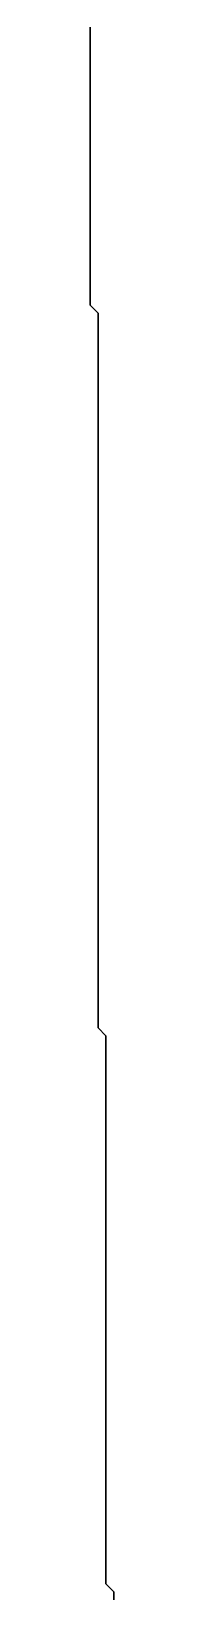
# Model space of a CAD drawing. Extents: x 69 to 217, y 14 to 408.
# Drawn here: x 153 to 153.38, y 309.31 to 333.94 of the extents above; entities that cross this region are included whole.
import ezdxf

# ---------------------------------------------------------------- set-up
doc = ezdxf.new("R2010")
doc.units = 0

msp = doc.modelspace()

# ---------------------------------------------------------------- linework, layer by layer
at = {"layer": 'contour_0'}
for p, q in [((153, 334), (153, 333.875)), ((153, 333.875), (153, 334)), ((153, 333.875), (153, 333.75)), ((153, 333.75), (153, 333.875)), ((153, 333.75), (153, 333.625)), ((153, 333.625), (153, 333.75)), ((153, 333.625), (153, 333.5)), ((153, 333.5), (153, 333.625)), ((153, 333.5), (153, 333.375)), ((153, 333.375), (153, 333.5)), ((153, 333.375), (153, 333.25)), ((153, 333.25), (153, 333.375)), ((153, 333.25), (153, 333.125)), ((153, 333.125), (153, 333.25)), ((153, 333.125), (153, 333)), ((153, 333), (153, 333.125)), ((153, 333), (153, 332.875)), ((153, 332.875), (153, 333)), ((153, 332.875), (153, 332.75)), ((153, 332.75), (153, 332.875)), ((153, 332.75), (153, 332.625)), ((153, 332.625), (153, 332.75)), ((153, 332.625), (153, 332.5)), ((153, 332.5), (153, 332.625)), ((153, 332.5), (153, 332.375)), ((153, 332.375), (153, 332.5)), ((153, 332.375), (153, 332.25)), ((153, 332.25), (153, 332.375)), ((153, 332.25), (153, 332.125)), ((153, 332.125), (153, 332.25)), ((153, 332.125), (153, 332)), ((153, 332), (153, 332.125)), ((153, 332), (153, 331.875)), ((153, 331.875), (153, 332)), ((153, 331.875), (153, 331.75)), ((153, 331.75), (153, 331.875)), ((153, 331.75), (153, 331.625)), ((153, 331.625), (153, 331.75)), ((153, 331.625), (153, 331.5)), ((153, 331.5), (153, 331.625)), ((153, 331.5), (153, 331.375)), ((153, 331.375), (153, 331.5)), ((153, 331.375), (153, 331.25)), ((153, 331.25), (153, 331.375)), ((153, 331.25), (153, 331.125)), ((153, 331.125), (153, 331.25)), ((153, 331.125), (153, 331)), ((153, 331), (153, 331.125)), ((153, 331), (153, 330.875)), ((153, 330.875), (153, 331)), ((153, 330.875), (153, 330.75)), ((153, 330.75), (153, 330.875)), ((153, 330.75), (153, 330.625)), ((153, 330.625), (153, 330.75)), ((153, 330.625), (153, 330.5)), ((153, 330.5), (153, 330.625)), ((153, 330.5), (153, 330.375)), ((153, 330.375), (153, 330.5)), ((153, 330.375), (153, 330.25)), ((153, 330.25), (153, 330.375)), ((153, 330.25), (153, 330.125)), ((153, 330.125), (153, 330.25)), ((153, 330.125), (153, 330)), ((153, 330), (153, 330.125)), ((153, 330), (153, 329.875)), ((153, 329.875), (153, 330)), ((153, 329.875), (153, 329.75)), ((153, 329.75), (153, 329.875)), ((153, 329.75), (153, 329.625)), ((153, 329.625), (153, 329.75)), ((153, 329.625), (153.125, 329.5)), ((153.125, 329.5), (153, 329.625)), ((153.125, 329.5), (153.125, 329.375)), ((153.125, 329.375), (153.125, 329.5)), ((153.125, 329.375), (153.125, 329.25)), ((153.125, 329.25), (153.125, 329.375)), ((153.125, 329.25), (153.125, 329.125)), ((153.125, 329.125), (153.125, 329.25)), ((153.125, 329.125), (153.125, 329)), ((153.125, 329), (153.125, 329.125)), ((153.125, 329), (153.125, 328.875)), ((153.125, 328.875), (153.125, 329)), ((153.125, 328.875), (153.125, 328.75)), ((153.125, 328.75), (153.125, 328.875)), ((153.125, 328.75), (153.125, 328.625)), ((153.125, 328.625), (153.125, 328.75)), ((153.125, 328.625), (153.125, 328.5)), ((153.125, 328.5), (153.125, 328.625)), ((153.125, 328.5), (153.125, 328.375)), ((153.125, 328.375), (153.125, 328.5)), ((153.125, 328.375), (153.125, 328.25)), ((153.125, 328.25), (153.125, 328.375)), ((153.125, 328.25), (153.125, 328.125)), ((153.125, 328.125), (153.125, 328.25)), ((153.125, 328.125), (153.125, 328)), ((153.125, 328), (153.125, 328.125)), ((153.125, 328), (153.125, 327.875)), ((153.125, 327.875), (153.125, 328)), ((153.125, 327.875), (153.125, 327.75)), ((153.125, 327.75), (153.125, 327.875)), ((153.125, 327.75), (153.125, 327.625)), ((153.125, 327.625), (153.125, 327.75)), ((153.125, 327.625), (153.125, 327.5)), ((153.125, 327.5), (153.125, 327.625)), ((153.125, 327.5), (153.125, 327.375)), ((153.125, 327.375), (153.125, 327.5)), ((153.125, 327.375), (153.125, 327.25)), ((153.125, 327.25), (153.125, 327.375)), ((153.125, 327.25), (153.125, 327.125)), ((153.125, 327.125), (153.125, 327.25)), ((153.125, 327.125), (153.125, 327)), ((153.125, 327), (153.125, 327.125)), ((153.125, 327), (153.125, 326.875)), ((153.125, 326.875), (153.125, 327)), ((153.125, 326.875), (153.125, 326.75)), ((153.125, 326.75), (153.125, 326.875)), ((153.125, 326.75), (153.125, 326.625)), ((153.125, 326.625), (153.125, 326.75)), ((153.125, 326.625), (153.125, 326.5)), ((153.125, 326.5), (153.125, 326.625)), ((153.125, 326.5), (153.125, 326.375)), ((153.125, 326.375), (153.125, 326.5)), ((153.125, 326.375), (153.125, 326.25)), ((153.125, 326.25), (153.125, 326.375)), ((153.125, 326.25), (153.125, 326.125)), ((153.125, 326.125), (153.125, 326.25)), ((153.125, 326.125), (153.125, 326)), ((153.125, 326), (153.125, 326.125)), ((153.125, 326), (153.125, 325.875)), ((153.125, 325.875), (153.125, 326)), ((153.125, 325.875), (153.125, 325.75)), ((153.125, 325.75), (153.125, 325.875)), ((153.125, 325.75), (153.125, 325.625)), ((153.125, 325.625), (153.125, 325.75)), ((153.125, 325.625), (153.125, 325.5)), ((153.125, 325.5), (153.125, 325.625)), ((153.125, 325.5), (153.125, 325.375)), ((153.125, 325.375), (153.125, 325.5)), ((153.125, 325.375), (153.125, 325.25)), ((153.125, 325.25), (153.125, 325.375)), ((153.125, 325.25), (153.125, 325.125)), ((153.125, 325.125), (153.125, 325.25)), ((153.125, 325.125), (153.125, 325)), ((153.125, 325), (153.125, 325.125)), ((153.125, 325), (153.125, 324.875)), ((153.125, 324.875), (153.125, 325)), ((153.125, 324.875), (153.125, 324.75)), ((153.125, 324.75), (153.125, 324.875)), ((153.125, 324.75), (153.125, 324.625)), ((153.125, 324.625), (153.125, 324.75)), ((153.125, 324.625), (153.125, 324.5)), ((153.125, 324.5), (153.125, 324.625)), ((153.125, 324.5), (153.125, 324.375)), ((153.125, 324.375), (153.125, 324.5)), ((153.125, 324.375), (153.125, 324.25)), ((153.125, 324.25), (153.125, 324.375)), ((153.125, 324.25), (153.125, 324.125)), ((153.125, 324.125), (153.125, 324.25)), ((153.125, 324.125), (153.125, 324)), ((153.125, 324), (153.125, 324.125)), ((153.125, 324), (153.125, 323.875)), ((153.125, 323.875), (153.125, 324)), ((153.125, 323.875), (153.125, 323.75)), ((153.125, 323.75), (153.125, 323.875)), ((153.125, 323.75), (153.125, 323.625)), ((153.125, 323.625), (153.125, 323.75)), ((153.125, 323.625), (153.125, 323.5)), ((153.125, 323.5), (153.125, 323.625)), ((153.125, 323.5), (153.125, 323.375)), ((153.125, 323.375), (153.125, 323.5)), ((153.125, 323.375), (153.125, 323.25)), ((153.125, 323.25), (153.125, 323.375)), ((153.125, 323.25), (153.125, 323.125)), ((153.125, 323.125), (153.125, 323.25)), ((153.125, 323.125), (153.125, 323)), ((153.125, 323), (153.125, 323.125)), ((153.125, 323), (153.125, 322.875)), ((153.125, 322.875), (153.125, 323)), ((153.125, 322.875), (153.125, 322.75)), ((153.125, 322.75), (153.125, 322.875)), ((153.125, 322.75), (153.125, 322.625)), ((153.125, 322.625), (153.125, 322.75)), ((153.125, 322.625), (153.125, 322.5)), ((153.125, 322.5), (153.125, 322.625)), ((153.125, 322.5), (153.125, 322.375)), ((153.125, 322.375), (153.125, 322.5)), ((153.125, 322.375), (153.125, 322.25)), ((153.125, 322.25), (153.125, 322.375)), ((153.125, 322.25), (153.125, 322.125)), ((153.125, 322.125), (153.125, 322.25)), ((153.125, 322.125), (153.125, 322)), ((153.125, 322), (153.125, 322.125)), ((153.125, 322), (153.125, 321.875)), ((153.125, 321.875), (153.125, 322)), ((153.125, 321.875), (153.125, 321.75)), ((153.125, 321.75), (153.125, 321.875)), ((153.125, 321.75), (153.125, 321.625)), ((153.125, 321.625), (153.125, 321.75)), ((153.125, 321.625), (153.125, 321.5)), ((153.125, 321.5), (153.125, 321.625)), ((153.125, 321.5), (153.125, 321.375)), ((153.125, 321.375), (153.125, 321.5)), ((153.125, 321.375), (153.125, 321.25)), ((153.125, 321.25), (153.125, 321.375)), ((153.125, 321.25), (153.125, 321.125)), ((153.125, 321.125), (153.125, 321.25)), ((153.125, 321.125), (153.125, 321)), ((153.125, 321), (153.125, 321.125)), ((153.125, 321), (153.125, 320.875)), ((153.125, 320.875), (153.125, 321)), ((153.125, 320.875), (153.125, 320.75)), ((153.125, 320.75), (153.125, 320.875)), ((153.125, 320.75), (153.125, 320.625)), ((153.125, 320.625), (153.125, 320.75)), ((153.125, 320.625), (153.125, 320.5)), ((153.125, 320.5), (153.125, 320.625)), ((153.125, 320.5), (153.125, 320.375)), ((153.125, 320.375), (153.125, 320.5)), ((153.125, 320.375), (153.125, 320.25)), ((153.125, 320.25), (153.125, 320.375)), ((153.125, 320.25), (153.125, 320.125)), ((153.125, 320.125), (153.125, 320.25)), ((153.125, 320.125), (153.125, 320)), ((153.125, 320), (153.125, 320.125)), ((153.125, 320), (153.125, 319.875)), ((153.125, 319.875), (153.125, 320)), ((153.125, 319.875), (153.125, 319.75)), ((153.125, 319.75), (153.125, 319.875)), ((153.125, 319.75), (153.125, 319.625)), ((153.125, 319.625), (153.125, 319.75)), ((153.125, 319.625), (153.125, 319.5)), ((153.125, 319.5), (153.125, 319.625)), ((153.125, 319.5), (153.125, 319.375)), ((153.125, 319.375), (153.125, 319.5)), ((153.125, 319.375), (153.125, 319.25)), ((153.125, 319.25), (153.125, 319.375)), ((153.125, 319.25), (153.125, 319.125)), ((153.125, 319.125), (153.125, 319.25)), ((153.125, 319.125), (153.125, 319)), ((153.125, 319), (153.125, 319.125)), ((153.125, 319), (153.125, 318.875)), ((153.125, 318.875), (153.125, 319)), ((153.125, 318.875), (153.125, 318.75)), ((153.125, 318.75), (153.125, 318.875)), ((153.125, 318.75), (153.125, 318.625)), ((153.125, 318.625), (153.125, 318.75)), ((153.125, 318.625), (153.125, 318.5)), ((153.125, 318.5), (153.125, 318.625)), ((153.125, 318.5), (153.125, 318.375)), ((153.125, 318.375), (153.125, 318.5)), ((153.125, 318.375), (153.125, 318.25)), ((153.125, 318.25), (153.125, 318.375)), ((153.125, 318.25), (153.25, 318.125)), ((153.25, 318.125), (153.125, 318.25)), ((153.25, 318.125), (153.25, 318)), ((153.25, 318), (153.25, 318.125)), ((153.25, 318), (153.25, 317.875)), ((153.25, 317.875), (153.25, 318)), ((153.25, 317.875), (153.25, 317.75)), ((153.25, 317.75), (153.25, 317.875)), ((153.25, 317.75), (153.25, 317.625)), ((153.25, 317.625), (153.25, 317.75)), ((153.25, 317.625), (153.25, 317.5)), ((153.25, 317.5), (153.25, 317.625)), ((153.25, 317.5), (153.25, 317.375)), ((153.25, 317.375), (153.25, 317.5)), ((153.25, 317.375), (153.25, 317.25)), ((153.25, 317.25), (153.25, 317.375)), ((153.25, 317.25), (153.25, 317.125)), ((153.25, 317.125), (153.25, 317.25)), ((153.25, 317.125), (153.25, 317)), ((153.25, 317), (153.25, 317.125)), ((153.25, 317), (153.25, 316.875)), ((153.25, 316.875), (153.25, 317)), ((153.25, 316.875), (153.25, 316.75)), ((153.25, 316.75), (153.25, 316.875)), ((153.25, 316.75), (153.25, 316.625)), ((153.25, 316.625), (153.25, 316.75)), ((153.25, 316.625), (153.25, 316.5)), ((153.25, 316.5), (153.25, 316.625)), ((153.25, 316.5), (153.25, 316.375)), ((153.25, 316.375), (153.25, 316.5)), ((153.25, 316.375), (153.25, 316.25)), ((153.25, 316.25), (153.25, 316.375)), ((153.25, 316.25), (153.25, 316.125)), ((153.25, 316.125), (153.25, 316.25)), ((153.25, 316.125), (153.25, 316)), ((153.25, 316), (153.25, 316.125)), ((153.25, 316), (153.25, 315.875)), ((153.25, 315.875), (153.25, 316)), ((153.25, 315.875), (153.25, 315.75)), ((153.25, 315.75), (153.25, 315.875)), ((153.25, 315.75), (153.25, 315.625)), ((153.25, 315.625), (153.25, 315.75)), ((153.25, 315.625), (153.25, 315.5)), ((153.25, 315.5), (153.25, 315.625)), ((153.25, 315.5), (153.25, 315.375)), ((153.25, 315.375), (153.25, 315.5)), ((153.25, 315.375), (153.25, 315.25)), ((153.25, 315.25), (153.25, 315.375)), ((153.25, 315.25), (153.25, 315.125)), ((153.25, 315.125), (153.25, 315.25)), ((153.25, 315.125), (153.25, 315)), ((153.25, 315), (153.25, 315.125)), ((153.25, 315), (153.25, 314.875)), ((153.25, 314.875), (153.25, 315)), ((153.25, 314.875), (153.25, 314.75)), ((153.25, 314.75), (153.25, 314.875)), ((153.25, 314.75), (153.25, 314.625)), ((153.25, 314.625), (153.25, 314.75)), ((153.25, 314.625), (153.25, 314.5)), ((153.25, 314.5), (153.25, 314.625)), ((153.25, 314.5), (153.25, 314.375)), ((153.25, 314.375), (153.25, 314.5)), ((153.25, 314.375), (153.25, 314.25)), ((153.25, 314.25), (153.25, 314.375)), ((153.25, 314.25), (153.25, 314.125)), ((153.25, 314.125), (153.25, 314.25)), ((153.25, 314.125), (153.25, 314)), ((153.25, 314), (153.25, 314.125)), ((153.25, 314), (153.25, 313.875)), ((153.25, 313.875), (153.25, 314)), ((153.25, 313.875), (153.25, 313.75)), ((153.25, 313.75), (153.25, 313.875)), ((153.25, 313.75), (153.25, 313.625)), ((153.25, 313.625), (153.25, 313.75)), ((153.25, 313.625), (153.25, 313.5)), ((153.25, 313.5), (153.25, 313.625)), ((153.25, 313.5), (153.25, 313.375)), ((153.25, 313.375), (153.25, 313.5)), ((153.25, 313.375), (153.25, 313.25)), ((153.25, 313.25), (153.25, 313.375)), ((153.25, 313.25), (153.25, 313.125)), ((153.25, 313.125), (153.25, 313.25)), ((153.25, 313.125), (153.25, 313)), ((153.25, 313), (153.25, 313.125)), ((153.25, 313), (153.25, 312.875)), ((153.25, 312.875), (153.25, 313)), ((153.25, 312.875), (153.25, 312.75)), ((153.25, 312.75), (153.25, 312.875)), ((153.25, 312.75), (153.25, 312.625)), ((153.25, 312.625), (153.25, 312.75)), ((153.25, 312.625), (153.25, 312.5)), ((153.25, 312.5), (153.25, 312.625)), ((153.25, 312.5), (153.25, 312.375)), ((153.25, 312.375), (153.25, 312.5)), ((153.25, 312.375), (153.25, 312.25)), ((153.25, 312.25), (153.25, 312.375)), ((153.25, 312.25), (153.25, 312.125)), ((153.25, 312.125), (153.25, 312.25)), ((153.25, 312.125), (153.25, 312)), ((153.25, 312), (153.25, 312.125)), ((153.25, 312), (153.25, 311.875)), ((153.25, 311.875), (153.25, 312)), ((153.25, 311.875), (153.25, 311.75)), ((153.25, 311.75), (153.25, 311.875)), ((153.25, 311.75), (153.25, 311.625)), ((153.25, 311.625), (153.25, 311.75)), ((153.25, 311.625), (153.25, 311.5)), ((153.25, 311.5), (153.25, 311.625)), ((153.25, 311.5), (153.25, 311.375)), ((153.25, 311.375), (153.25, 311.5)), ((153.25, 311.375), (153.25, 311.25)), ((153.25, 311.25), (153.25, 311.375)), ((153.25, 311.25), (153.25, 311.125)), ((153.25, 311.125), (153.25, 311.25)), ((153.25, 311.125), (153.25, 311)), ((153.25, 311), (153.25, 311.125)), ((153.25, 311), (153.25, 310.875)), ((153.25, 310.875), (153.25, 311)), ((153.25, 310.875), (153.25, 310.75)), ((153.25, 310.75), (153.25, 310.875)), ((153.25, 310.75), (153.25, 310.625)), ((153.25, 310.625), (153.25, 310.75)), ((153.25, 310.625), (153.25, 310.5)), ((153.25, 310.5), (153.25, 310.625)), ((153.25, 310.5), (153.25, 310.375)), ((153.25, 310.375), (153.25, 310.5)), ((153.25, 310.375), (153.25, 310.25)), ((153.25, 310.25), (153.25, 310.375)), ((153.25, 310.25), (153.25, 310.125)), ((153.25, 310.125), (153.25, 310.25)), ((153.25, 310.125), (153.25, 310)), ((153.25, 310), (153.25, 310.125)), ((153.25, 310), (153.25, 309.875)), ((153.25, 309.875), (153.25, 310)), ((153.25, 309.875), (153.25, 309.75)), ((153.25, 309.75), (153.25, 309.875)), ((153.25, 309.75), (153.25, 309.625)), ((153.25, 309.625), (153.25, 309.75)), ((153.25, 309.625), (153.25, 309.5)), ((153.25, 309.5), (153.25, 309.625)), ((153.25, 309.5), (153.375, 309.375)), ((153.375, 309.375), (153.25, 309.5)), ((153.375, 309.375), (153.375, 309.25)), ((153.375, 309.25), (153.375, 309.375))]:
    msp.add_line(p, q, dxfattribs=at)

doc.saveas('drawing.dxf')
